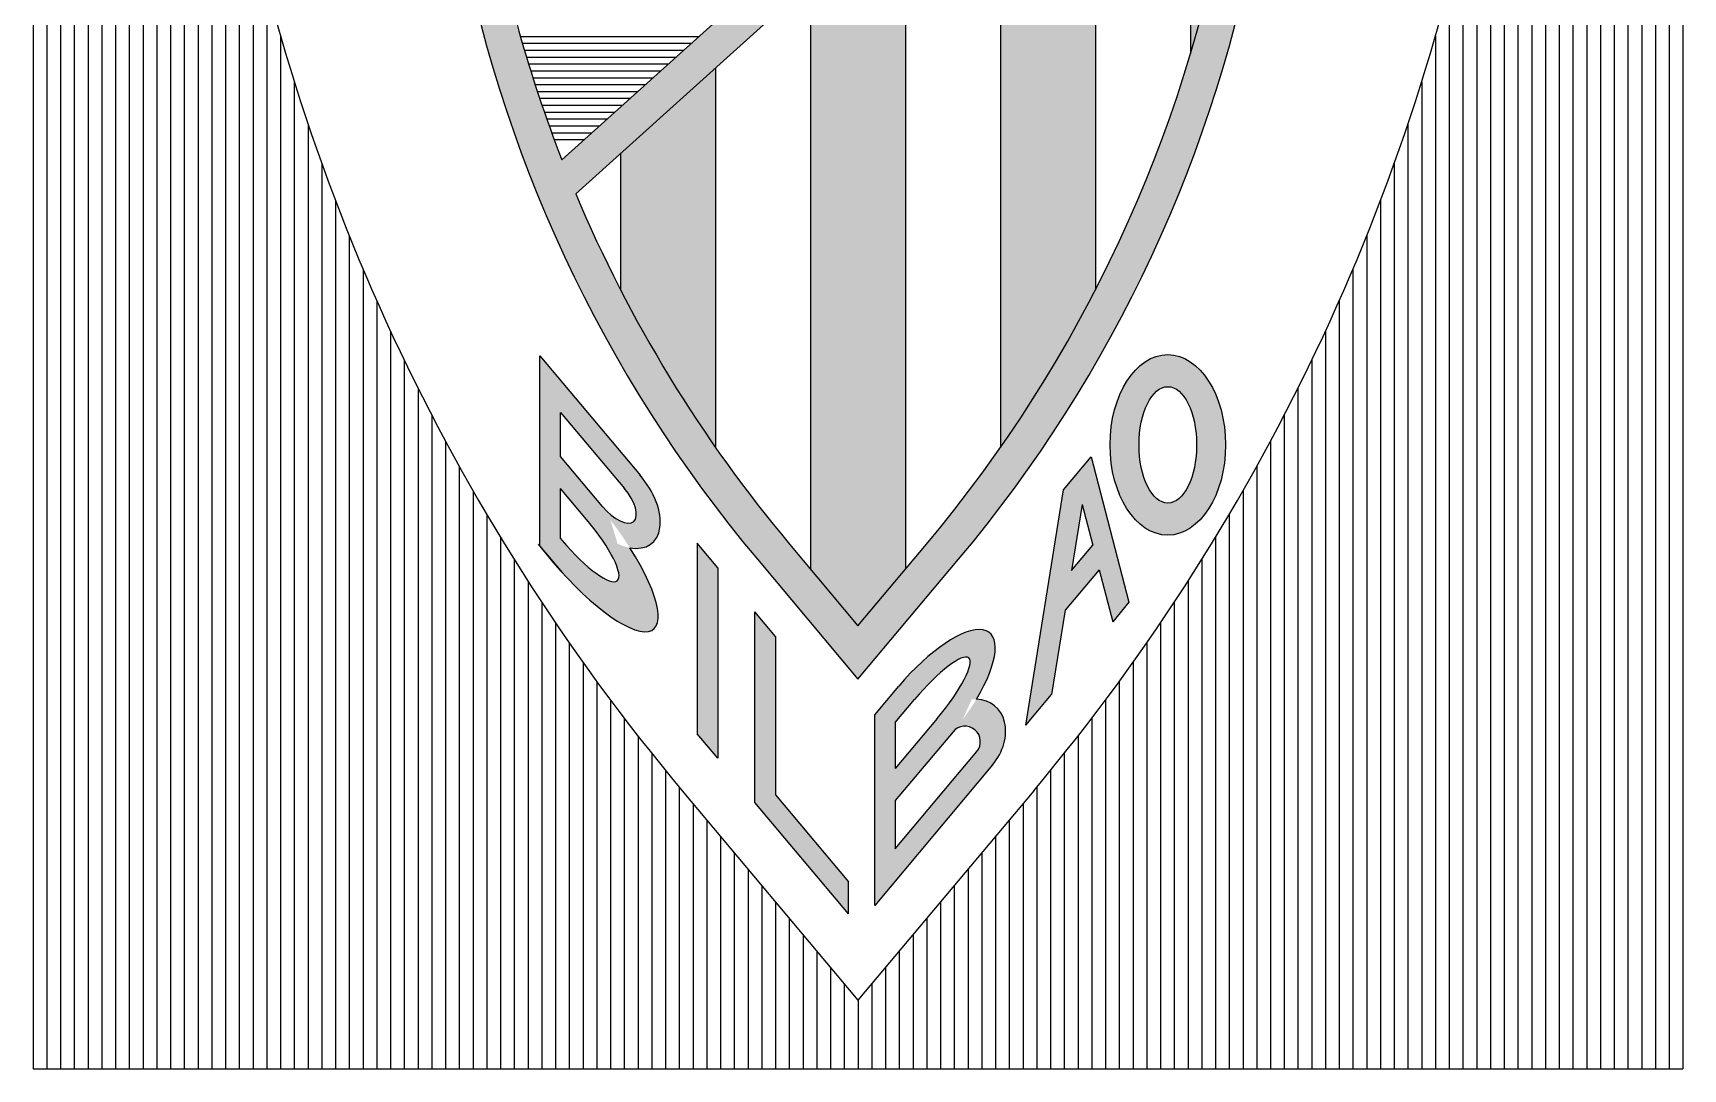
# Model space of a CAD drawing. Extents: x 3.05 to 5.45, y 3.98 to 6.68.
# Drawn here: x 3.053 to 5.453, y 3.98 to 5.487 of the extents above; entities that cross this region are included whole.
import ezdxf

# ---------------------------------------------------------------- set-up
doc = ezdxf.new("R2010")
doc.units = 0
doc.header["$MEASUREMENT"] = 0
doc.layers.get('0').update_dxf_attribs({"linetype": 'CONTINUOUS'})

msp = doc.modelspace()

# ---------------------------------------------------------------- hatches: boundary and pattern name
h = msp.add_hatch(color=256)
h.paths.add_polyline_path([(4.945840625041958, 6.280308121244215), (3.559247180737098, 6.280308121244215), (3.668675902845081, 5.659706999009209, 0.1316524975873976), (4.106202522631548, 4.72142813496998), (4.252543902889528, 4.547025269302337), (4.398885283147518, 4.721428134969994, 0.1316524975873949), (4.836411902933974, 5.659706999009206)])
h.paths.add_polyline_path([(4.878435975930865, 6.185975884339943), (4.789497959732014, 5.681583329998528, -0.1316524975873979), (4.351971339945544, 4.743304465959298), (4.252543902889528, 4.624811460645358), (4.153116465833488, 4.74330446595933, -0.07503678801982612), (3.84195286870064, 5.252722302743456)], flags=16)
h.paths.add_polyline_path([(4.852948085553892, 6.230308121244216), (3.821966753183919, 5.302008359982716, -0.04939515589849262), (3.715589846047044, 5.681583329998529), (3.61883486036681, 6.230308121244216)], flags=16)
h = msp.add_hatch(color=1)
h.paths.add_polyline_path([(4.045243902889528, 5.435766372096623), (3.907043902889528, 5.311330533174661), (3.907043902889528, 5.113378805680593, 0.03350143687370347), (4.045243902889529, 4.884097415554814)])
h.paths.add_polyline_path([(4.321643902889527, 5.684638049940546), (4.183443902889528, 5.560202211018585), (4.183443902889528, 4.707161633893619), (4.252543902889527, 4.624811460645358), (4.321643902889527, 4.707161633893617)])
h.paths.add_polyline_path([(4.598043902889526, 5.933509727784467), (4.459843902889527, 5.809073888862507), (4.459843902889527, 4.884097415554811, 0.03350143687370332), (4.598043902889526, 5.113378805680589)])
h.paths.add_polyline_path([(4.878435975930866, 6.185975884339944), (4.736243902889527, 6.057945566706429), (4.736243902889526, 5.456552160143064, 0.02893002627333989), (4.789497959732013, 5.681583329998529)])
h = msp.add_hatch(color=256)
edge = h.paths.add_edge_path()
edge.add_line((3.789937643030052, 5.017440302449697), (3.789937643030051, 4.740521461268544))
edge.add_line((3.789937643030051, 4.740521461268544), (3.822280496837788, 4.701976749048433))
edge.add_ellipse((3.838901038682067, 4.762405198451511), major_axis=(0.1162589193089473, -0.1426824920316907), ratio=0.2829742679447674, start_angle=281.3901060610448, end_angle=427.5019632141322)
edge.add_ellipse((3.896685178792222, 4.811503917565416), major_axis=(0.05636446206480432, -0.06659871994128942), ratio=0.5799562722183107, start_angle=324.989337267544, end_angle=449.1646945191131)
edge.add_line((3.936127118415725, 4.843218469959337), (3.789937643030052, 5.017440302449697))
edge = h.paths.add_edge_path(flags=16)
edge.add_line((3.819937643030051, 4.870920158199412), (3.819937643030052, 4.935015979866058))
edge.add_line((3.819937643030052, 4.935015979866058), (3.912409714646708, 4.824812056301982))
edge.add_ellipse((3.896685178792222, 4.811503917565416), major_axis=(0.02956693430750279, -0.03493548781152137), ratio=0.4501020835736949, start_angle=448.92372196063434, end_angle=450, ccw=False)
edge.add_ellipse((3.896685178792222, 4.811503917565416), major_axis=(0.02956693430750279, -0.03493548781152137), ratio=0.4501020835736949, start_angle=270, end_angle=448.92372196063434, ccw=False)
edge.add_line((3.880960642937595, 4.798195778828725), (3.819937643030051, 4.870920158199412))
edge = h.paths.add_edge_path(flags=16)
edge.add_line((3.819937643030051, 4.824248443393596), (3.858060833441058, 4.778814994260291))
edge.add_ellipse((3.840198982032867, 4.763697982297689), major_axis=(0.0622313799439048, -0.07353091101401547), ratio=0.2429162261334346, start_angle=448.00589553360726, end_angle=450, ccw=False)
edge.add_ellipse((3.840198982032867, 4.763697982297689), major_axis=(0.0622313799439048, -0.07353091101401547), ratio=0.2429162261334346, start_angle=270, end_angle=448.00589553360726, ccw=False)
edge.add_line((3.822337130625162, 4.748580970334674), (3.819937643030051, 4.751440568296531))
edge.add_line((3.819937643030051, 4.751440568296531), (3.819937643030051, 4.824248443393596))
h.paths.add_polyline_path([(4.048737643030051, 4.709014472686317), (4.018737643030051, 4.744767080464143), (4.018737643030051, 4.467848239282989), (4.048737643030052, 4.432095631505161)])
h = msp.add_hatch(color=256)
edge = h.paths.add_edge_path()
edge.add_ellipse((4.703170114798275, 4.887757346779452), major_axis=(0, 0.1312633046811733), ratio=0.6398412483316158, start_angle=0, end_angle=360)
edge = h.paths.add_edge_path(flags=16)
edge.add_ellipse((4.703170114798275, 4.887757346779452), major_axis=(0, 0.08459158987536153), ratio=0.4951057817723556, start_angle=0, end_angle=360)
h = msp.add_hatch(color=256)
h.paths.add_polyline_path([(4.603333011502587, 4.706246791251149), (4.622992599019129, 4.630692353608739), (4.646654133720967, 4.658891072595948), (4.591654133720954, 4.870263466184405), (4.551654133720955, 4.822593322480637), (4.496654133720967, 4.480128033706815), (4.534230523607495, 4.524909831350806), (4.553890111124027, 4.647323037096723)])
h.paths.add_polyline_path([(4.563159774045374, 4.705041905991186), (4.578611561313302, 4.801254647605434), (4.594063348581235, 4.741871351968304)], flags=16)
msp.add_hatch(color=256).paths.add_polyline_path([(4.132543902889528, 4.609138061416902), (4.102543902889527, 4.644890669194728), (4.102543902889527, 4.367971828013573), (4.238715481171482, 4.205688860386833), (4.238715481171482, 4.252360575192643), (4.132543902889528, 4.378890935041561)])
h = msp.add_hatch(color=256)
edge = h.paths.add_edge_path()
edge.add_ellipse((4.408034568343016, 4.456190849203677), major_axis=(-0.04358865095317514, -0.05194693136974959), ratio=0.7742003657054469, start_angle=90, end_angle=210.7940526463168)
edge.add_ellipse((4.351347279552202, 4.503757132320469), major_axis=(0.09280599859270183, 0.1106018822371457), ratio=0.3566963601581257, start_angle=293.7944640973471, end_angle=450)
edge.add_line((4.311895990731583, 4.536860694219334), (4.276807901726045, 4.49504433808972))
edge.add_line((4.276807901726045, 4.49504433808972), (4.276807901726045, 4.218125496908566))
edge.add_line((4.276807901726045, 4.218125496908566), (4.448251901606751, 4.422444499695121))
edge = h.paths.add_edge_path(flags=16)
edge.add_ellipse((4.408034568343016, 4.456190849203676), major_axis=(0.01723599997016745, -0.01446272121795822), ratio=1, start_angle=6.252776074688882e-11, end_angle=180.0000000000498, ccw=False)
edge.add_line((4.425270568313207, 4.441728127985744), (4.306807901726046, 4.300549819492206))
edge.add_line((4.306807901726046, 4.300549819492206), (4.306807901726044, 4.370557391700921))
edge.add_line((4.306807901726044, 4.370557391700921), (4.390798568372837, 4.470653570421621))
edge = h.paths.add_edge_path(flags=16)
edge.add_ellipse((4.351347279552202, 4.503757132320469), major_axis=(0.06226099483266888, 0.07419976427031881), ratio=0.22196776080117, start_angle=270, end_angle=450, ccw=False)
edge.add_line((4.367817235079274, 4.489937198712225), (4.306807901726045, 4.417229106506736))
edge.add_line((4.306807901726045, 4.417229106506736), (4.306807901726046, 4.484125231061734))
edge.add_line((4.306807901726046, 4.484125231061734), (4.334877324025117, 4.517577065928698))

# ---------------------------------------------------------------- linework, layer by layer
for p, q in [((3.052543902889539, 6.680308121244215), (3.052543902889539, 3.980308121244215)), ((3.072543902889539, 6.680308121244215), (3.072543902889539, 3.980308121244215)), ((3.092543902889539, 6.680308121244215), (3.092543902889539, 3.980308121244215)), ((3.112543902889539, 6.680308121244215), (3.112543902889539, 3.980308121244215)), ((3.132543902889539, 6.680308121244215), (3.132543902889539, 3.980308121244215)), ((3.152543902889539, 6.680308121244215), (3.152543902889539, 3.980308121244215)), ((3.172543902889539, 6.680308121244215), (3.172543902889539, 3.980308121244215)), ((3.192543902889539, 6.680308121244215), (3.192543902889539, 3.980308121244215)), ((3.212543902889539, 6.680308121244215), (3.212543902889539, 3.980308121244215)), ((3.232543902889539, 6.680308121244215), (3.232543902889539, 3.980308121244215)), ((3.252543902889539, 6.680308121244215), (3.252543902889539, 3.980308121244215)), ((5.252543902889514, 6.680308121244215), (5.252543902889514, 3.980308121244215)), ((5.272543902889513, 6.680308121244215), (5.272543902889513, 3.980308121244215)), ((5.292543902889513, 6.680308121244215), (5.292543902889513, 3.980308121244215)), ((5.312543902889512, 6.680308121244215), (5.312543902889512, 3.980308121244215)), ((5.332543902889512, 6.680308121244215), (5.332543902889512, 3.980308121244215)), ((5.352543902889511, 6.680308121244215), (5.352543902889511, 3.980308121244215)), ((5.372543902889511, 6.680308121244215), (5.372543902889511, 3.980308121244215)), ((5.392543902889511, 6.680308121244215), (5.392543902889511, 3.980308121244215)), ((5.41254390288951, 6.680308121244215), (5.41254390288951, 3.980308121244215)), ((5.43254390288951, 6.680308121244215), (5.43254390288951, 3.980308121244215)), ((5.452543902889516, 6.680308121244215), (5.452543902889516, 3.980308121244215)), ((3.272543902889539, 6.208711361237075), (3.272543902889539, 3.980308121244215)), ((5.232543902889514, 6.208711361237041), (5.232543902889514, 3.980308121244215)), ((3.292543902889539, 6.066281465923567), (3.292543902889539, 3.980308121244215)), ((5.212543902889514, 6.066281465923543), (5.212543902889514, 3.980308121244215)), ((3.312543902889539, 5.951800790798083), (3.312543902889539, 3.980308121244215)), ((5.192543902889515, 5.951800790798067), (5.192543902889515, 3.980308121244215)), ((3.332543902889539, 5.838375154405729), (3.332543902889539, 3.980308121244215)), ((5.172543902889515, 5.838375154405719), (5.172543902889515, 3.980308121244215)), ((3.352543902889539, 5.728941264138997), (3.352543902889539, 3.980308121244215)), ((5.152543902889516, 5.728941264138986), (5.152543902889516, 3.980308121244215)), ((3.372543902889539, 5.635965481871334), (3.372543902889539, 3.980308121244215)), ((5.132543902889516, 5.635965481871326), (5.132543902889516, 3.980308121244215)), ((3.392543902889539, 5.554822377514832), (3.392543902889539, 3.980308121244215)), ((5.112543902889517, 5.554822377514829), (5.112543902889517, 3.980308121244215)), ((3.412543902889539, 5.482039457326891), (3.412543902889539, 3.980308121244215)), ((5.092543902889517, 5.48203945732689), (5.092543902889517, 3.980308121244215)), ((3.432543902889539, 5.415580933986547), (3.432543902889539, 3.980308121244215)), ((5.072543902889517, 5.415580933986547), (5.072543902889517, 3.980308121244215)), ((3.452543902889539, 5.354131259605939), (3.452543902889539, 3.980308121244215)), ((5.052543902889518, 5.354131259605941), (5.052543902889518, 3.980308121244215)), ((3.47254390288954, 5.296781631294938), (3.47254390288954, 3.980308121244215)), ((5.032543902889518, 5.296781631294942), (5.032543902889518, 3.980308121244215)), ((3.49254390288954, 5.242872831756963), (3.49254390288954, 3.980308121244215)), ((5.012543902889519, 5.242872831756967), (5.012543902889519, 3.980308121244215)), ((3.51254390288954, 5.191908504512879), (3.51254390288954, 3.980308121244215)), ((4.992543902889519, 5.191908504512885), (4.992543902889519, 3.980308121244215)), ((3.53254390288954, 5.143503732954615), (3.53254390288954, 3.980308121244215)), ((4.97254390288952, 5.14350373295462), (4.97254390288952, 3.980308121244215)), ((3.55254390288954, 5.097352797047595), (3.55254390288954, 3.980308121244215)), ((4.95254390288952, 5.0973527970476), (4.95254390288952, 3.980308121244215)), ((3.57254390288954, 5.053208026392669), (3.57254390288954, 3.980308121244215)), ((4.93254390288952, 5.053208026392678), (4.93254390288952, 3.980308121244215)), ((3.789937643030052, 4.740521461268544), (3.789937643030052, 5.017440302449698)), ((3.789937643030052, 5.017440302449698), (3.936127118415726, 4.843218469959358)), ((3.59254390288954, 5.010865409485648), (3.59254390288954, 3.980308121244215)), ((4.912543902889521, 5.010865409485656), (4.912543902889521, 3.980308121244215)), ((3.61254390288954, 4.970154493447124), (3.61254390288954, 3.980308121244215)), ((4.892543902889521, 4.970154493447133), (4.892543902889521, 3.980308121244215)), ((3.63254390288954, 4.930931106527161), (3.63254390288954, 3.980308121244215)), ((3.819937643030051, 4.935015979866059), (3.912962310677513, 4.824153497997314)), ((3.819937643030051, 4.870920158199411), (3.819937643030051, 4.935015979866059)), ((4.872543902889522, 4.93093110652717), (4.872543902889522, 3.980308121244215)), ((3.65254390288954, 4.893071994686119), (3.65254390288954, 3.980308121244215)), ((4.852543902889522, 4.89307199468613), (4.852543902889522, 3.980308121244215)), ((3.67254390288954, 4.856470790366338), (3.67254390288954, 3.980308121244215)), ((3.880960642937567, 4.798195778828752), (3.819937643030051, 4.87092015819941)), ((4.551654133720955, 4.822593322480638), (4.591654133720954, 4.870263466184405)), ((4.591654133720954, 4.870263466184405), (4.646654133720967, 4.658891072595948)), ((4.832543902889523, 4.856470790366349), (4.832543902889523, 3.980308121244215)), ((3.819937643030051, 4.75144056829653), (3.819937643030051, 4.824248443393596)), ((3.860215460870271, 4.776247209280661), (3.819937643030051, 4.824248443393598)), ((3.69254390288954, 4.821034929806682), (3.69254390288954, 3.980308121244215)), ((4.496654133720966, 4.480128033706815), (4.551654133720955, 4.822593322480638)), ((4.578611561313302, 4.801254647605433), (4.563159774045374, 4.705041905991187)), ((4.578611561313302, 4.801254647605435), (4.594063348581236, 4.741871351968304)), ((4.812543902889523, 4.821034929806694), (4.812543902889523, 3.980308121244215)), ((3.71254390288954, 4.7866832594079), (3.71254390288954, 3.980308121244215)), ((4.792543902889523, 4.786683259407912), (4.792543902889523, 3.980308121244215)), ((3.73254390288954, 4.75334415162941), (3.73254390288954, 3.980308121244215)), ((4.772543902889524, 4.753344151629422), (4.772543902889524, 3.980308121244215)), ((3.789937643030052, 4.740521461268544), (3.822280496837787, 4.701976749048427)), ((3.819937643030051, 4.75144056829653), (3.822337130625145, 4.748580970334692)), ((4.018737643030051, 4.744767080464143), (4.018737643030051, 4.46784823928299)), ((4.048737643030051, 4.709014472686317), (4.018737643030051, 4.744767080464143)), ((4.563159774045375, 4.705041905991187), (4.594063348581236, 4.741871351968304)), ((3.75254390288954, 4.720954003706791), (3.75254390288954, 3.980308121244215)), ((4.048737643030051, 4.709014472686317), (4.048737643030051, 4.432095631505163)), ((4.603333011502587, 4.706246791251148), (4.553890111124028, 4.647323037096724)), ((4.603333011502587, 4.706246791251148), (4.622992599019129, 4.63069235360874)), ((4.752543902889524, 4.720954003706804), (4.752543902889524, 3.980308121244215)), ((3.77254390288954, 4.68945602813149), (3.77254390288954, 3.980308121244215)), ((4.732543902889525, 4.689456028131503), (4.732543902889525, 3.980308121244215)), ((3.79254390288954, 4.658799268386854), (3.79254390288954, 3.980308121244215)), ((4.646654133720967, 4.658891072595948), (4.622992599019129, 4.63069235360874)), ((4.712543902889525, 4.658799268386868), (4.712543902889525, 3.980308121244215)), ((4.102543902889527, 4.367971828013576), (4.102543902889527, 4.644890669194728)), ((4.132543902889528, 4.609138061416902), (4.102543902889527, 4.644890669194728)), ((4.553890111124028, 4.647323037096724), (4.534230523607494, 4.524909831350805)), ((3.81254390288954, 4.628937790649352), (3.81254390288954, 3.980308121244215)), ((4.132543902889528, 4.609138061416902), (4.132543902889528, 4.378890935041561)), ((4.692543902889525, 4.628937790649366), (4.692543902889525, 3.980308121244215)), ((3.83254390288954, 4.599830014431627), (3.83254390288954, 3.980308121244215)), ((4.672543902889526, 4.599830014431642), (4.672543902889526, 3.980308121244215)), ((3.85254390288954, 4.571438154017211), (3.85254390288954, 3.980308121244215)), ((4.652543902889526, 4.571438154017226), (4.652543902889526, 3.980308121244215)), ((3.87254390288954, 4.543727749042197), (3.87254390288954, 3.980308121244215)), ((4.276807901726045, 4.49504433808972), (4.311895990731574, 4.536860694219325)), ((4.632543902889527, 4.543727749042212), (4.632543902889527, 3.980308121244215)), ((3.89254390288954, 4.516667267408804), (3.89254390288954, 3.980308121244215)), ((4.306807901726045, 4.484125231061734), (4.334877324025137, 4.517577065928721)), ((4.496654133720966, 4.480128033706815), (4.534230523607494, 4.524909831350805)), ((4.612543902889527, 4.51666726740882), (4.612543902889527, 3.980308121244215)), ((3.91254390288954, 4.490227767342523), (3.91254390288954, 3.980308121244215)), ((4.276807901726045, 4.218125496908566), (4.276807901726045, 4.49504433808972)), ((4.36781723507928, 4.489937198712233), (4.306807901726045, 4.417229106506737)), ((4.592543902889528, 4.490227767342538), (4.592543902889528, 3.980308121244215)), ((3.93254390288954, 4.464382608157355), (3.93254390288954, 3.980308121244215)), ((4.048737643030051, 4.432095631505163), (4.018737643030051, 4.46784823928299)), ((4.306807901726045, 4.484125231061734), (4.306807901726045, 4.417229106506737)), ((4.390798568372835, 4.470653570421618), (4.306807901726045, 4.370557391700922)), ((4.572543902889528, 4.464382608157371), (4.572543902889528, 3.980308121244215)), ((4.306807901726045, 4.300549819492205), (4.425270568313199, 4.441728127985736)), ((3.95254390288954, 4.439107201403733), (3.95254390288954, 3.980308121244215)), ((4.448251901606752, 4.422444499695122), (4.276807901726045, 4.218125496908566)), ((4.552543902889528, 4.43910720140375), (4.552543902889528, 3.980308121244215)), ((3.97254390288954, 4.414378795706091), (3.97254390288954, 3.980308121244215)), ((4.532543902889529, 4.414378795706107), (4.532543902889529, 3.980308121244215)), ((3.99254390288954, 4.390176289870789), (3.99254390288954, 3.980308121244215)), ((4.132543902889528, 4.378890935041561), (4.238715481171482, 4.252360575192644)), ((4.306807901726044, 4.370557391700922), (4.306807901726045, 4.300549819492205)), ((4.512543902889529, 4.390176289870805), (4.512543902889529, 3.980308121244215)), ((4.01254390288954, 4.36632898346681), (4.01254390288954, 3.980308121244215)), ((4.238715481171482, 4.205688860386832), (4.102543902889527, 4.367971828013576)), ((4.49254390288953, 4.366328983466829), (4.49254390288953, 3.980308121244215)), ((4.03254390288954, 4.342493911614927), (4.03254390288954, 3.980308121244215)), ((4.47254390288953, 4.342493911614945), (4.47254390288953, 3.980308121244215)), ((4.052543902889539, 4.318658839763043), (4.052543902889539, 3.980308121244215)), ((4.452543902889531, 4.318658839763062), (4.452543902889531, 3.980308121244215)), ((4.072543902889539, 4.29482376791116), (4.072543902889539, 3.980308121244215)), ((4.432543902889531, 4.294823767911177), (4.432543902889531, 3.980308121244215)), ((4.092543902889538, 4.270988696059276), (4.092543902889538, 3.980308121244215)), ((4.238715481171482, 4.205688860386832), (4.238715481171482, 4.252360575192644)), ((4.412543902889531, 4.270988696059294), (4.412543902889531, 3.980308121244215)), ((4.112543902889538, 4.247153624207392), (4.112543902889538, 3.980308121244215)), ((4.392543902889532, 4.24715362420741), (4.392543902889532, 3.980308121244215)), ((4.132543902889537, 4.223318552355509), (4.132543902889537, 3.980308121244215)), ((4.372543902889532, 4.223318552355527), (4.372543902889532, 3.980308121244215)), ((4.152543902889537, 4.199483480503625), (4.152543902889537, 3.980308121244215)), ((4.352543902889533, 4.199483480503643), (4.352543902889533, 3.980308121244215)), ((4.172543902889537, 4.175648408651742), (4.172543902889537, 3.980308121244215)), ((4.332543902889533, 4.175648408651758), (4.332543902889533, 3.980308121244215)), ((4.192543902889536, 4.151813336799858), (4.192543902889536, 3.980308121244215)), ((4.312543902889534, 4.151813336799875), (4.312543902889534, 3.980308121244215)), ((4.212543902889536, 4.127978264947974), (4.212543902889536, 3.980308121244215)), ((4.232543902889535, 4.104143193096091), (4.232543902889535, 3.980308121244215)), ((4.272543902889534, 4.104143193096108), (4.272543902889534, 3.980308121244215)), ((4.292543902889534, 4.127978264947991), (4.292543902889534, 3.980308121244215)), ((4.252543902889535, 4.080308121244223), (4.252543902889535, 3.980308121244215)), ((3.052543902889539, 3.980308121244215), (5.452543902889516, 3.980308121244215))]:
    msp.add_line(p, q)
at = {"color": 0, "linetype": 'BYBLOCK'}
msp.add_line((3.821966753183919, 5.302008359982715), (4.852948085553892, 6.230308121244216), dxfattribs=at)
at = {"color": 0}
for p, q in [((3.841952868700639, 5.252722302743456), (4.878435975930865, 6.185975884339943)), ((4.153116465833506, 4.74330446595931), (4.252543902889528, 4.624811460645359)), ((4.252543902889528, 4.624811460645359), (4.351971339945552, 4.743304465959309)), ((4.106202522631542, 4.721428134969987), (4.252543902889528, 4.547025269302338)), ((4.252543902889528, 4.547025269302338), (4.398885283147513, 4.721428134969988)), ((3.99695328434002, 4.384909159133967), (4.252543902889528, 4.080308121244215)), ((4.508134521439038, 4.384909159133971), (4.252543902889528, 4.080308121244215))]:
    msp.add_line(p, q, dxfattribs=at)
at = {"color": 1}
for p, q in [((4.736243902889526, 6.057945566706428), (4.736243902889526, 5.456552160143063)), ((4.598043902889526, 5.933509727784467), (4.598043902889526, 5.113378805680587)), ((4.459843902889527, 5.809073888862506), (4.459843902889527, 4.88409741555481)), ((4.321643902889527, 5.684638049940545), (4.321643902889527, 4.707161633893617)), ((4.183443902889528, 5.560202211018584), (4.183443902889528, 4.70716163389362)), ((4.045243902889529, 5.435766372096623), (4.045243902889529, 4.884097415554813)), ((3.907043902889528, 5.311330533174661), (3.907043902889528, 5.113378805680594))]:
    msp.add_line(p, q, dxfattribs=at)
at = {"color": 5}
for p, q in [((4.020909264553146, 5.481137001802337), (3.761672676851386, 5.481137001802338)), ((4.009803139404855, 5.471137001802338), (3.764548407438011, 5.471137001802338)), ((3.998697014256563, 5.461137001802338), (3.767480594631516, 5.461137001802339)), ((3.987590889108271, 5.451137001802338), (3.770469497801348, 5.451137001802339)), ((3.97648476395998, 5.441137001802338), (3.773515382971635, 5.441137001802339)), ((3.965378638811688, 5.431137001802338), (3.77661852295252, 5.431137001802339)), ((3.954272513663396, 5.421137001802339), (3.779779197476197, 5.421137001802339)), ((3.943166388515105, 5.411137001802339), (3.782997693337774, 5.41113700180234)), ((3.932060263366813, 5.401137001802339), (3.786274304541169, 5.40113700180234)), ((3.920954138218522, 5.391137001802339), (3.78960933245022, 5.39113700180234)), ((3.90984801307023, 5.381137001802339), (3.793003085945218, 5.38113700180234)), ((3.898741887921938, 5.37113700180234), (3.796455881585052, 5.37113700180234)), ((3.887635762773647, 5.36113700180234), (3.799968043775211, 5.36113700180234)), ((3.876529637625355, 5.35113700180234), (3.803539904941847, 5.35113700180234)), ((3.865423512477063, 5.34113700180234), (3.807171805712161, 5.34113700180234)), ((3.854317387328772, 5.331137001802341), (3.810864095101352, 5.331137001802341))]:
    msp.add_line(p, q, dxfattribs=at)
at = {"color": 0}
for centre, radius, start, end in [((6.295086613696952, 6.313271988193588), 3, 190, 220.0000000000001), ((2.210001192082105, 6.31327198819359), 3, 319.9999999999999, 350.0000000000001), ((2.819882453707597, 6.028879685332388), 2, 319.9999999999999, 350.0000000000001), ((5.638291408869497, 6.007003354343066), 2, 190, 220), ((2.866796396909558, 6.007003354343067), 2, 320, 350.0000000000001)]:
    msp.add_arc(centre, radius, start, end, dxfattribs=at)
at = {"color": 0, "linetype": 'BYBLOCK'}
msp.add_arc((5.685205352071461, 6.028879685332389), 2, 190, 201.3113423786159, dxfattribs=at)
at = {"color": 0, "linetype": 'CONTINUOUS'}
msp.add_arc((5.685205352071461, 6.028879685332389), 2, 202.8350026748242, 220, dxfattribs=at)
for major_axis, ratio in [((0, 0.1312633046811733), 0.6398412483316158), ((0, 0.08459158987536153), 0.4951057817723556)]:
    msp.add_ellipse((4.703170114798275, 4.887757346779452), major_axis=major_axis, ratio=ratio)
for centre, major_axis, ratio, start_param, end_param in [((3.896685178792222, 4.811503917565416), (0.02956693430750279, -0.03493548781152137), 0.4501020835736949, 4.71238898038469, 7.853981633974483), ((3.896685178792222, 4.811503917565416), (0.05636446206480431, -0.0665987199412894), 0.5799562722183108, 5.672133969192956, 7.853981633974483), ((3.840198982032867, 4.763697982297689), (0.0622313799439048, -0.07353091101401547), 0.2429162261334346, 4.71238898038469, 7.853981633974483), ((3.838901038682067, 4.762405198451511), (0.1162589193089473, -0.1426824920316907), 0.2829742679447673, 4.615473734647483, 7.461316816826288), ((4.351347279552202, 4.503757132320469), (0.09280599859270183, 0.1106018822371457), 0.3566963601581257, 5.127680722630977, 7.853981633974483), ((4.351347279552202, 4.503757132320469), (0.06226099483266888, 0.07419976427031881), 0.22196776080117, 4.71238898038469, 7.853981633974483), ((4.408034568343016, 4.456190849203677), (-0.04358865095317513, -0.05194693136974957), 0.7742003657054471, 1.570796326794897, 3.679050262300495), ((4.408034568343016, 4.456190849203676), (0.01723599997016745, -0.01446272121795822), 1, 1.091719307548068e-12, 3.141592653590662)]:
    msp.add_ellipse(centre, major_axis=major_axis, ratio=ratio, start_param=start_param, end_param=end_param)

doc.saveas('drawing.dxf')
